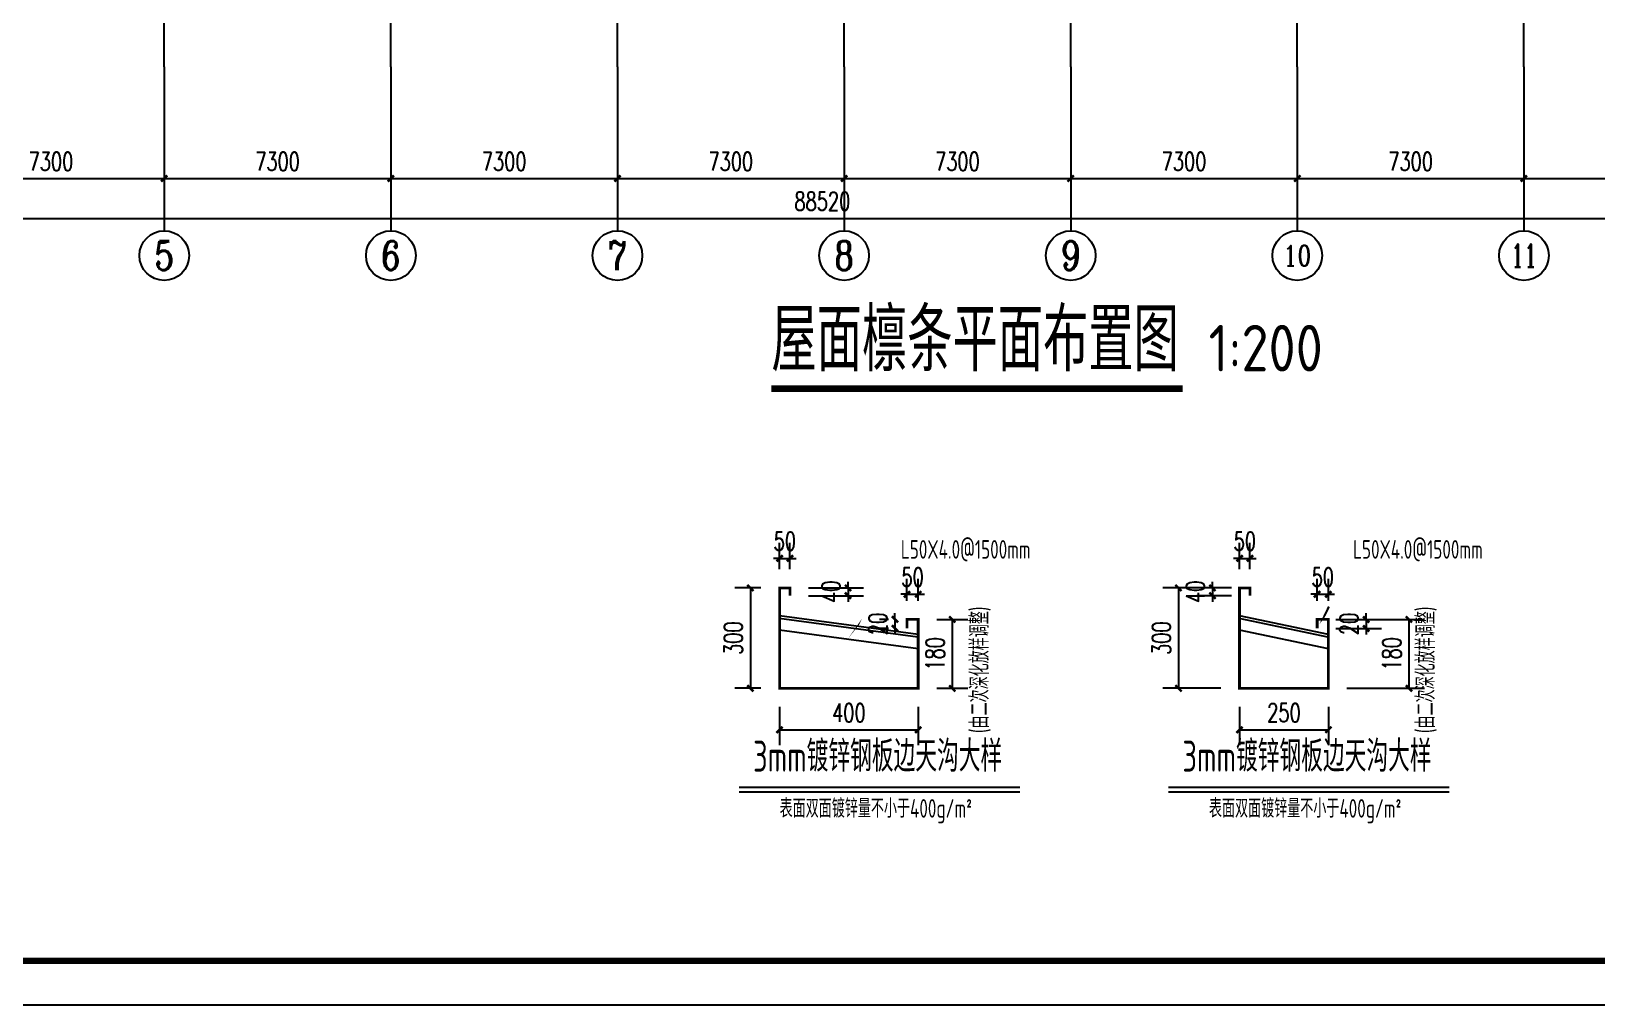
# Model space of a CAD drawing. Extents: x -89996 to 1006241, y -2176 to 440573.
# Drawn here: x 436230 to 486657, y -2176 to 29193 of the extents above; entities that cross this region are included whole.
import ezdxf
from ezdxf.enums import TextEntityAlignment as Align

# ---------------------------------------------------------------- set-up
doc = ezdxf.new("R2010")
doc.units = 0
doc.header["$LTSCALE"] = 1000
doc.header["$MEASUREMENT"] = 0
doc.linetypes.add('DOTE', pattern=[2.42, 2, -0.2, 0.02, -0.2])
for name, color, linetype in [('AXIS', 3, 'Continuous'), ('AXIS_TEXT', 7, 'Continuous'), ('DIM_SYMB', 3, 'Continuous'), ('DOTE', 1, 'DOTE'), ('PUB_TEXT', 7, 'Continuous'), ('PUB_TITLE', 4, 'Continuous'), ('TEXT', 7, 'Continuous'), ('THICK', 6, 'Continuous'), ('THIN', 7, 'Continuous'), ('WALL', 9, 'Continuous'), ('XG', 6, 'Continuous'), ('天沟', 2, 'Continuous')]:
    doc.layers.add(name, color=color, linetype=linetype)
doc.styles.add('_TCH_AXIS', font='COMPLEX', dxfattribs={"bigfont": 'GBCBIG'})
doc.styles.add('_TCH_DIM_T3', font='SIMPLEX', dxfattribs={"width": 0.705882, "bigfont": 'GBCBIG'})
doc.styles.add('COMPLEX', font='COMPLEX')
doc.styles.get("Standard").update_dxf_attribs({"font": 'gbenor.shx', "bigfont": 'gbcbig.shx'})
doc.styles.add('TSSD_Label', font='tssdeng.shx', dxfattribs={"width": 0.7, "bigfont": 'hztxt.shx'})
doc.dimstyles.new('_TCH_ARCH&&200', dxfattribs={"dimtxt": 595, "dimasz": 200, "dimexe": 500, "dimexo": 600, "dimgap": 252.5, "dimtad": 1, "dimdec": 0, "dimzin": 0, "dimdsep": 46, "dimtxsty": '_TCH_DIM_T3', "dimblk": 'ARCHTICK', "dimcen": 0.09, "dimclrt": 7, "dimazin": 2, "dimtfac": 1, "dimtdec": 0, "dimtix": 1, "dimtmove": 2, "dimatfit": 3, "dimfxl": 0, "dimtolj": 1, "dimtzin": 0, "dimarcsym": 0})
doc.dimstyles.new('TCH-200-1', dxfattribs={"dimtxt": 595, "dimasz": 200, "dimexe": 500, "dimexo": 600, "dimgap": 252.5, "dimtad": 1, "dimdec": 0, "dimzin": 0, "dimdsep": 46, "dimtxsty": '_TCH_DIM_T3', "dimblk": 'ARCHTICK', "dimcen": 0.09, "dimclrd": 3, "dimclre": 3, "dimclrt": 7, "dimazin": 2, "dimtfac": 1, "dimtdec": 0, "dimtix": 1, "dimtmove": 2, "dimatfit": 3, "dimfxl": 0, "dimtolj": 1, "dimtzin": 0, "dimarcsym": 0})

# ---------------------------------------------------------------- blocks, each defined once
blk = doc.blocks.new('_ArchTick')
at = {"color": 0, "linetype": 'ByBlock', "const_width": 0.4}
blk.add_lwpolyline([(-0.5, -0.5), (0.5, 0.5)], dxfattribs=at)
blk = doc.blocks.new('*D443')
at = {"layer": 'AXIS', "color": 3, "lineweight": -2, "transparency": 16777216}
for p, q in [((465401, 10240), (466396, 10240)), ((465896, 10240), (465896, 8019)), ((465401, 8019), (466396, 8019))]:
    blk.add_line(p, q, dxfattribs=at)
at = {"layer": 'Defpoints', "color": 0, "transparency": 16777216}
for p in [(464801, 10240), (464801, 8019), (465896, 8019)]:
    blk.add_point(p, dxfattribs=at)
at = {"layer": 'AXIS', "color": 3, "lineweight": -2, "transparency": 16777216, "xscale": 200, "yscale": 200, "zscale": 200}
for p, rotation in [((465896, 10240), 90), ((465896, 8019), 270)]:
    blk.add_blockref('_ArchTick', p, dxfattribs=dict(at, rotation=rotation))
at = {"layer": 'AXIS', "color": 7, "transparency": 16777216, "insert": (465346, 9129), "char_height": 595, "attachment_point": 5, "rotation": 90, "style": '_TCH_DIM_T3'}
blk.add_mtext('\\A1;180', dxfattribs=at)
blk = doc.blocks.new('*D444')
at = {"layer": 'AXIS', "color": 3, "lineweight": -2, "transparency": 16777216}
for p, q in [((461270, 11254), (463041, 11254)), ((462541, 11254), (462541, 11454)), ((462541, 11254), (462541, 11004)), ((461270, 11004), (463041, 11004)), ((462541, 11004), (462541, 10804))]:
    blk.add_line(p, q, dxfattribs=at)
at = {"layer": 'Defpoints', "color": 0, "transparency": 16777216}
for p in [(460670, 11254), (460670, 11004), (462541, 11004)]:
    blk.add_point(p, dxfattribs=at)
at = {"layer": 'AXIS', "color": 3, "lineweight": -2, "transparency": 16777216, "xscale": 200, "yscale": 200, "zscale": 200}
for p, rotation in [((462541, 11254), 270), ((462541, 11004), 90)]:
    blk.add_blockref('_ArchTick', p, dxfattribs=dict(at, rotation=rotation))
at = {"layer": 'AXIS', "color": 7, "transparency": 16777216, "insert": (461991, 11129), "char_height": 595, "attachment_point": 5, "rotation": 90, "style": '_TCH_DIM_T3'}
blk.add_mtext('\\A1;40', dxfattribs=at)
blk = doc.blocks.new('*D445')
at = {"layer": 'AXIS', "color": 3, "lineweight": -2, "transparency": 16777216}
for p, q in [((460335, 11854), (460335, 12708)), ((460670, 11854), (460670, 12708)), ((460335, 12208), (460135, 12208)), ((460335, 12208), (460670, 12208)), ((460670, 12208), (460870, 12208))]:
    blk.add_line(p, q, dxfattribs=at)
at = {"layer": 'Defpoints', "color": 0, "transparency": 16777216}
for p in [(460670, 12208), (460335, 11254), (460670, 11254)]:
    blk.add_point(p, dxfattribs=at)
at = {"layer": 'AXIS', "color": 3, "lineweight": -2, "transparency": 16777216, "xscale": 200, "yscale": 200, "zscale": 200}
blk.add_blockref('_ArchTick', (460335, 12208), dxfattribs=at)
at = {"layer": 'AXIS', "color": 3, "lineweight": -2, "transparency": 16777216, "xscale": 200, "yscale": 200, "zscale": 200, "rotation": 180}
blk.add_blockref('_ArchTick', (460670, 12208), dxfattribs=at)
at = {"layer": 'AXIS', "color": 7, "transparency": 16777216, "insert": (460503, 12758), "char_height": 595, "attachment_point": 5, "style": '_TCH_DIM_T3'}
blk.add_mtext('\\A1;50', dxfattribs=at)
blk = doc.blocks.new('*D446')
at = {"layer": 'AXIS', "color": 3, "lineweight": -2, "transparency": 16777216}
for p, q in [((459735, 11254), (458894, 11254)), ((459394, 11254), (459394, 8019)), ((459735, 8019), (458894, 8019))]:
    blk.add_line(p, q, dxfattribs=at)
at = {"layer": 'Defpoints', "color": 0, "transparency": 16777216}
for p in [(460335, 11254), (459394, 8019), (460335, 8019)]:
    blk.add_point(p, dxfattribs=at)
at = {"layer": 'AXIS', "color": 3, "lineweight": -2, "transparency": 16777216, "xscale": 200, "yscale": 200, "zscale": 200}
for p, rotation in [((459394, 11254), 90), ((459394, 8019), 270)]:
    blk.add_blockref('_ArchTick', p, dxfattribs=dict(at, rotation=rotation))
at = {"layer": 'AXIS', "color": 7, "transparency": 16777216, "insert": (458844, 9636), "char_height": 595, "attachment_point": 5, "rotation": 90, "style": '_TCH_DIM_T3'}
blk.add_mtext('\\A1;300', dxfattribs=at)
blk = doc.blocks.new('*D447')
at = {"layer": 'AXIS', "color": 3, "lineweight": -2, "transparency": 16777216}
for p, q in [((460335, 7419), (460335, 6183)), ((464801, 7419), (464801, 6183)), ((460335, 6683), (464801, 6683))]:
    blk.add_line(p, q, dxfattribs=at)
at = {"layer": 'Defpoints', "color": 0, "transparency": 16777216}
for p in [(460335, 8019), (464801, 8019), (464801, 6683)]:
    blk.add_point(p, dxfattribs=at)
at = {"layer": 'AXIS', "color": 3, "lineweight": -2, "transparency": 16777216, "xscale": 200, "yscale": 200, "zscale": 200, "rotation": 180}
blk.add_blockref('_ArchTick', (460335, 6683), dxfattribs=at)
at = {"layer": 'AXIS', "color": 3, "lineweight": -2, "transparency": 16777216, "xscale": 200, "yscale": 200, "zscale": 200}
blk.add_blockref('_ArchTick', (464801, 6683), dxfattribs=at)
at = {"layer": 'AXIS', "color": 7, "transparency": 16777216, "insert": (462568, 7233), "char_height": 595, "attachment_point": 5, "style": '_TCH_DIM_T3'}
blk.add_mtext('\\A1;400', dxfattribs=at)
blk = doc.blocks.new('*D448')
at = {"layer": 'AXIS', "color": 3, "lineweight": -2, "transparency": 16777216}
for p, q in [((464439, 10840), (464439, 11550)), ((464801, 10840), (464801, 11550)), ((464439, 11050), (464239, 11050)), ((464439, 11050), (464801, 11050)), ((464801, 11050), (465001, 11050))]:
    blk.add_line(p, q, dxfattribs=at)
at = {"layer": 'Defpoints', "color": 0, "transparency": 16777216}
for p in [(464801, 11050), (464439, 10240), (464801, 10240)]:
    blk.add_point(p, dxfattribs=at)
at = {"layer": 'AXIS', "color": 3, "lineweight": -2, "transparency": 16777216, "xscale": 200, "yscale": 200, "zscale": 200}
blk.add_blockref('_ArchTick', (464439, 11050), dxfattribs=at)
at = {"layer": 'AXIS', "color": 3, "lineweight": -2, "transparency": 16777216, "xscale": 200, "yscale": 200, "zscale": 200, "rotation": 180}
blk.add_blockref('_ArchTick', (464801, 11050), dxfattribs=at)
at = {"layer": 'AXIS', "color": 7, "transparency": 16777216, "insert": (464620, 11600), "char_height": 595, "attachment_point": 5, "style": '_TCH_DIM_T3'}
blk.add_mtext('\\A1;50', dxfattribs=at)
blk = doc.blocks.new('*D449')
at = {"layer": 'AXIS', "color": 3, "lineweight": -2, "transparency": 16777216}
for p, q in [((463839, 10240), (463553, 10240)), ((464053, 10240), (464053, 10440)), ((464053, 10240), (464053, 9950)), ((463839, 9950), (463553, 9950)), ((464053, 9950), (464053, 9750))]:
    blk.add_line(p, q, dxfattribs=at)
at = {"layer": 'Defpoints', "color": 0, "transparency": 16777216}
for p in [(464439, 10240), (464053, 9950), (464439, 9950)]:
    blk.add_point(p, dxfattribs=at)
at = {"layer": 'AXIS', "color": 3, "lineweight": -2, "transparency": 16777216, "xscale": 200, "yscale": 200, "zscale": 200}
for p, rotation in [((464053, 10240), 270), ((464053, 9950), 90)]:
    blk.add_blockref('_ArchTick', p, dxfattribs=dict(at, rotation=rotation))
at = {"layer": 'AXIS', "color": 7, "transparency": 16777216, "insert": (463503, 10095), "char_height": 595, "attachment_point": 5, "rotation": 90, "style": '_TCH_DIM_T3'}
blk.add_mtext('\\A1;20', dxfattribs=at)
blk = doc.blocks.new('*D746')
at = {"layer": 'Defpoints', "color": 0, "transparency": 16777216}
for p in [(417453, 29073), (505973, 29073), (505973, 23164)]:
    blk.add_point(p, dxfattribs=at)
at = {"layer": 'WALL', "color": 3, "lineweight": -2, "transparency": 16777216}
for p, q in [((417453, 28473), (417453, 22664)), ((505973, 28473), (505973, 22664)), ((417453, 23164), (505973, 23164))]:
    blk.add_line(p, q, dxfattribs=at)
at = {"layer": 'WALL', "color": 3, "lineweight": -2, "transparency": 16777216, "xscale": 200, "yscale": 200, "zscale": 200, "rotation": 180}
blk.add_blockref('_ArchTick', (417453, 23164), dxfattribs=at)
at = {"layer": 'WALL', "color": 3, "lineweight": -2, "transparency": 16777216, "xscale": 200, "yscale": 200, "zscale": 200}
blk.add_blockref('_ArchTick', (505973, 23164), dxfattribs=at)
at = {"layer": 'WALL', "color": 7, "transparency": 16777216, "insert": (461713, 23714), "char_height": 595, "attachment_point": 5, "style": '_TCH_DIM_T3'}
blk.add_mtext('\\A1;88520', dxfattribs=at)
blk = doc.blocks.new('_AXISO')
blk.add_circle((0, 0), 0.5)
at = {"layer": 'AXIS_TEXT', "style": 'COMPLEX', "width": 1.041667}
blk.add_attdef('A', text='', height=0.56, dxfattribs=at).set_placement((-0.25, -0.28), (0.25, -0.28), align=Align.FIT)
blk = doc.blocks.new('*D3048')
at = {"layer": 'AXIS', "color": 0, "lineweight": -2, "transparency": 16777216}
for p, q in [((24597, 6281), (24597, 2784)), ((31897, 6281), (31897, 2784)), ((24597, 3284), (31897, 3284))]:
    blk.add_line(p, q, dxfattribs=at)
at = {"layer": 'Defpoints', "color": 0, "transparency": 16777216}
for p in [(24597, 6881), (31897, 6881), (31897, 3284)]:
    blk.add_point(p, dxfattribs=at)
at = {"layer": 'AXIS', "color": 0, "lineweight": -2, "transparency": 16777216, "xscale": 200, "yscale": 200, "zscale": 200, "rotation": 180}
blk.add_blockref('_ArchTick', (24597, 3284), dxfattribs=at)
at = {"layer": 'AXIS', "color": 0, "lineweight": -2, "transparency": 16777216, "xscale": 200, "yscale": 200, "zscale": 200}
blk.add_blockref('_ArchTick', (31897, 3284), dxfattribs=at)
at = {"layer": 'AXIS', "color": 7, "transparency": 16777216, "insert": (28247, 3834), "char_height": 595, "attachment_point": 5, "style": '_TCH_DIM_T3'}
blk.add_mtext('\\A1;7300', dxfattribs=at)
blk = doc.blocks.new('*D3049')
at = {"layer": 'AXIS', "color": 0, "lineweight": -2, "transparency": 16777216}
for p, q in [((31897, 6281), (31897, 2784)), ((39197, 6281), (39197, 2784)), ((31897, 3284), (39197, 3284))]:
    blk.add_line(p, q, dxfattribs=at)
at = {"layer": 'Defpoints', "color": 0, "transparency": 16777216}
for p in [(31897, 6881), (39197, 6881), (39197, 3284)]:
    blk.add_point(p, dxfattribs=at)
at = {"layer": 'AXIS', "color": 0, "lineweight": -2, "transparency": 16777216, "xscale": 200, "yscale": 200, "zscale": 200, "rotation": 180}
blk.add_blockref('_ArchTick', (31897, 3284), dxfattribs=at)
at = {"layer": 'AXIS', "color": 0, "lineweight": -2, "transparency": 16777216, "xscale": 200, "yscale": 200, "zscale": 200}
blk.add_blockref('_ArchTick', (39197, 3284), dxfattribs=at)
at = {"layer": 'AXIS', "color": 7, "transparency": 16777216, "insert": (35547, 3834), "char_height": 595, "attachment_point": 5, "style": '_TCH_DIM_T3'}
blk.add_mtext('\\A1;7300', dxfattribs=at)
blk = doc.blocks.new('*D3050')
at = {"layer": 'AXIS', "color": 0, "lineweight": -2, "transparency": 16777216}
for p, q in [((39197, 6281), (39197, 2784)), ((46497, 6281), (46497, 2784)), ((39197, 3284), (46497, 3284))]:
    blk.add_line(p, q, dxfattribs=at)
at = {"layer": 'Defpoints', "color": 0, "transparency": 16777216}
for p in [(39197, 6881), (46497, 6881), (46497, 3284)]:
    blk.add_point(p, dxfattribs=at)
at = {"layer": 'AXIS', "color": 0, "lineweight": -2, "transparency": 16777216, "xscale": 200, "yscale": 200, "zscale": 200, "rotation": 180}
blk.add_blockref('_ArchTick', (39197, 3284), dxfattribs=at)
at = {"layer": 'AXIS', "color": 0, "lineweight": -2, "transparency": 16777216, "xscale": 200, "yscale": 200, "zscale": 200}
blk.add_blockref('_ArchTick', (46497, 3284), dxfattribs=at)
at = {"layer": 'AXIS', "color": 7, "transparency": 16777216, "insert": (42847, 3834), "char_height": 595, "attachment_point": 5, "style": '_TCH_DIM_T3'}
blk.add_mtext('\\A1;7300', dxfattribs=at)
blk = doc.blocks.new('*D3051')
at = {"layer": 'AXIS', "color": 0, "lineweight": -2, "transparency": 16777216}
for p, q in [((46497, 6281), (46497, 2784)), ((53797, 6281), (53797, 2784)), ((46497, 3284), (53797, 3284))]:
    blk.add_line(p, q, dxfattribs=at)
at = {"layer": 'Defpoints', "color": 0, "transparency": 16777216}
for p in [(46497, 6881), (53797, 6881), (53797, 3284)]:
    blk.add_point(p, dxfattribs=at)
at = {"layer": 'AXIS', "color": 0, "lineweight": -2, "transparency": 16777216, "xscale": 200, "yscale": 200, "zscale": 200, "rotation": 180}
blk.add_blockref('_ArchTick', (46497, 3284), dxfattribs=at)
at = {"layer": 'AXIS', "color": 0, "lineweight": -2, "transparency": 16777216, "xscale": 200, "yscale": 200, "zscale": 200}
blk.add_blockref('_ArchTick', (53797, 3284), dxfattribs=at)
at = {"layer": 'AXIS', "color": 7, "transparency": 16777216, "insert": (50147, 3834), "char_height": 595, "attachment_point": 5, "style": '_TCH_DIM_T3'}
blk.add_mtext('\\A1;7300', dxfattribs=at)
blk = doc.blocks.new('*D3052')
at = {"layer": 'AXIS', "color": 0, "lineweight": -2, "transparency": 16777216}
for p, q in [((53797, 6281), (53797, 2784)), ((61097, 6281), (61097, 2784)), ((53797, 3284), (61097, 3284))]:
    blk.add_line(p, q, dxfattribs=at)
at = {"layer": 'Defpoints', "color": 0, "transparency": 16777216}
for p in [(53797, 6881), (61097, 6881), (61097, 3284)]:
    blk.add_point(p, dxfattribs=at)
at = {"layer": 'AXIS', "color": 0, "lineweight": -2, "transparency": 16777216, "xscale": 200, "yscale": 200, "zscale": 200, "rotation": 180}
blk.add_blockref('_ArchTick', (53797, 3284), dxfattribs=at)
at = {"layer": 'AXIS', "color": 0, "lineweight": -2, "transparency": 16777216, "xscale": 200, "yscale": 200, "zscale": 200}
blk.add_blockref('_ArchTick', (61097, 3284), dxfattribs=at)
at = {"layer": 'AXIS', "color": 7, "transparency": 16777216, "insert": (57447, 3834), "char_height": 595, "attachment_point": 5, "style": '_TCH_DIM_T3'}
blk.add_mtext('\\A1;7300', dxfattribs=at)
blk = doc.blocks.new('*D3053')
at = {"layer": 'AXIS', "color": 0, "lineweight": -2, "transparency": 16777216}
for p, q in [((61097, 6281), (61097, 2784)), ((68397, 6281), (68397, 2784)), ((61097, 3284), (68397, 3284))]:
    blk.add_line(p, q, dxfattribs=at)
at = {"layer": 'Defpoints', "color": 0, "transparency": 16777216}
for p in [(61097, 6881), (68397, 6881), (68397, 3284)]:
    blk.add_point(p, dxfattribs=at)
at = {"layer": 'AXIS', "color": 0, "lineweight": -2, "transparency": 16777216, "xscale": 200, "yscale": 200, "zscale": 200, "rotation": 180}
blk.add_blockref('_ArchTick', (61097, 3284), dxfattribs=at)
at = {"layer": 'AXIS', "color": 0, "lineweight": -2, "transparency": 16777216, "xscale": 200, "yscale": 200, "zscale": 200}
blk.add_blockref('_ArchTick', (68397, 3284), dxfattribs=at)
at = {"layer": 'AXIS', "color": 7, "transparency": 16777216, "insert": (64747, 3834), "char_height": 595, "attachment_point": 5, "style": '_TCH_DIM_T3'}
blk.add_mtext('\\A1;7300', dxfattribs=at)
blk = doc.blocks.new('*D3054')
at = {"layer": 'AXIS', "color": 0, "lineweight": -2, "transparency": 16777216}
for p, q in [((68397, 6281), (68397, 2784)), ((75697, 6281), (75697, 2784)), ((68397, 3284), (75697, 3284))]:
    blk.add_line(p, q, dxfattribs=at)
at = {"layer": 'Defpoints', "color": 0, "transparency": 16777216}
for p in [(68397, 6881), (75697, 6881), (75697, 3284)]:
    blk.add_point(p, dxfattribs=at)
at = {"layer": 'AXIS', "color": 0, "lineweight": -2, "transparency": 16777216, "xscale": 200, "yscale": 200, "zscale": 200, "rotation": 180}
blk.add_blockref('_ArchTick', (68397, 3284), dxfattribs=at)
at = {"layer": 'AXIS', "color": 0, "lineweight": -2, "transparency": 16777216, "xscale": 200, "yscale": 200, "zscale": 200}
blk.add_blockref('_ArchTick', (75697, 3284), dxfattribs=at)
at = {"layer": 'AXIS', "color": 7, "transparency": 16777216, "insert": (72047, 3834), "char_height": 595, "attachment_point": 5, "style": '_TCH_DIM_T3'}
blk.add_mtext('\\A1;7300', dxfattribs=at)
blk = doc.blocks.new('*D3055')
at = {"layer": 'AXIS', "color": 0, "lineweight": -2, "transparency": 16777216}
for p, q in [((75697, 6281), (75697, 2784)), ((82997, 6281), (82997, 2784)), ((75697, 3284), (82997, 3284))]:
    blk.add_line(p, q, dxfattribs=at)
at = {"layer": 'Defpoints', "color": 0, "transparency": 16777216}
for p in [(75697, 6881), (82997, 6881), (82997, 3284)]:
    blk.add_point(p, dxfattribs=at)
at = {"layer": 'AXIS', "color": 0, "lineweight": -2, "transparency": 16777216, "xscale": 200, "yscale": 200, "zscale": 200, "rotation": 180}
blk.add_blockref('_ArchTick', (75697, 3284), dxfattribs=at)
at = {"layer": 'AXIS', "color": 0, "lineweight": -2, "transparency": 16777216, "xscale": 200, "yscale": 200, "zscale": 200}
blk.add_blockref('_ArchTick', (82997, 3284), dxfattribs=at)
at = {"layer": 'AXIS', "color": 7, "transparency": 16777216, "insert": (79347, 3834), "char_height": 595, "attachment_point": 5, "style": '_TCH_DIM_T3'}
blk.add_mtext('\\A1;7300', dxfattribs=at)
blk = doc.blocks.new('*D751')
at = {"layer": 'AXIS', "color": 3, "lineweight": -2, "transparency": 16777216}
for p, q in [((478613, 10240), (481110, 10240)), ((480610, 10240), (480610, 8019)), ((478613, 8019), (481110, 8019))]:
    blk.add_line(p, q, dxfattribs=at)
at = {"layer": 'Defpoints', "color": 0, "transparency": 16777216}
for p in [(478013, 10240), (478013, 8019), (480610, 8019)]:
    blk.add_point(p, dxfattribs=at)
at = {"layer": 'AXIS', "color": 3, "lineweight": -2, "transparency": 16777216, "xscale": 200, "yscale": 200, "zscale": 200}
for p, rotation in [((480610, 10240), 90), ((480610, 8019), 270)]:
    blk.add_blockref('_ArchTick', p, dxfattribs=dict(at, rotation=rotation))
at = {"layer": 'AXIS', "color": 7, "transparency": 16777216, "insert": (480060, 9129), "char_height": 595, "attachment_point": 5, "rotation": 90, "style": '_TCH_DIM_T3'}
blk.add_mtext('\\A1;180', dxfattribs=at)
blk = doc.blocks.new('*D752')
at = {"layer": 'AXIS', "color": 3, "lineweight": -2, "transparency": 16777216}
for p, q in [((474888, 11254), (473780, 11254)), ((474280, 11254), (474280, 11454)), ((474280, 11254), (474280, 11004)), ((474888, 11004), (473780, 11004)), ((474280, 11004), (474280, 10804))]:
    blk.add_line(p, q, dxfattribs=at)
at = {"layer": 'Defpoints', "color": 0, "transparency": 16777216}
for p in [(475488, 11254), (474280, 11004), (475488, 11004)]:
    blk.add_point(p, dxfattribs=at)
at = {"layer": 'AXIS', "color": 3, "lineweight": -2, "transparency": 16777216, "xscale": 200, "yscale": 200, "zscale": 200}
for p, rotation in [((474280, 11254), 270), ((474280, 11004), 90)]:
    blk.add_blockref('_ArchTick', p, dxfattribs=dict(at, rotation=rotation))
at = {"layer": 'AXIS', "color": 7, "transparency": 16777216, "insert": (473730, 11129), "char_height": 595, "attachment_point": 5, "rotation": 90, "style": '_TCH_DIM_T3'}
blk.add_mtext('\\A1;40', dxfattribs=at)
blk = doc.blocks.new('*D753')
at = {"layer": 'AXIS', "color": 3, "lineweight": -2, "transparency": 16777216}
for p, q in [((475153, 11854), (475153, 12708)), ((475488, 11854), (475488, 12708)), ((475153, 12208), (474953, 12208)), ((475153, 12208), (475488, 12208)), ((475488, 12208), (475688, 12208))]:
    blk.add_line(p, q, dxfattribs=at)
at = {"layer": 'Defpoints', "color": 0, "transparency": 16777216}
for p in [(475488, 12208), (475153, 11254), (475488, 11254)]:
    blk.add_point(p, dxfattribs=at)
at = {"layer": 'AXIS', "color": 3, "lineweight": -2, "transparency": 16777216, "xscale": 200, "yscale": 200, "zscale": 200}
blk.add_blockref('_ArchTick', (475153, 12208), dxfattribs=at)
at = {"layer": 'AXIS', "color": 3, "lineweight": -2, "transparency": 16777216, "xscale": 200, "yscale": 200, "zscale": 200, "rotation": 180}
blk.add_blockref('_ArchTick', (475488, 12208), dxfattribs=at)
at = {"layer": 'AXIS', "color": 7, "transparency": 16777216, "insert": (475321, 12758), "char_height": 595, "attachment_point": 5, "style": '_TCH_DIM_T3'}
blk.add_mtext('\\A1;50', dxfattribs=at)
blk = doc.blocks.new('*D754')
at = {"layer": 'AXIS', "color": 3, "lineweight": -2, "transparency": 16777216}
for p, q in [((474553, 11254), (472685, 11254)), ((473185, 11254), (473185, 8019)), ((474553, 8019), (472685, 8019))]:
    blk.add_line(p, q, dxfattribs=at)
at = {"layer": 'Defpoints', "color": 0, "transparency": 16777216}
for p in [(475153, 11254), (473185, 8019), (475153, 8019)]:
    blk.add_point(p, dxfattribs=at)
at = {"layer": 'AXIS', "color": 3, "lineweight": -2, "transparency": 16777216, "xscale": 200, "yscale": 200, "zscale": 200}
for p, rotation in [((473185, 11254), 90), ((473185, 8019), 270)]:
    blk.add_blockref('_ArchTick', p, dxfattribs=dict(at, rotation=rotation))
at = {"layer": 'AXIS', "color": 7, "transparency": 16777216, "insert": (472635, 9636), "char_height": 595, "attachment_point": 5, "rotation": 90, "style": '_TCH_DIM_T3'}
blk.add_mtext('\\A1;300', dxfattribs=at)
blk = doc.blocks.new('*D755')
at = {"layer": 'AXIS', "color": 3, "lineweight": -2, "transparency": 16777216}
for p, q in [((475153, 7419), (475153, 6183)), ((478013, 7419), (478013, 6183)), ((475153, 6683), (478013, 6683))]:
    blk.add_line(p, q, dxfattribs=at)
at = {"layer": 'Defpoints', "color": 0, "transparency": 16777216}
for p in [(475153, 8019), (478013, 8019), (478013, 6683)]:
    blk.add_point(p, dxfattribs=at)
at = {"layer": 'AXIS', "color": 3, "lineweight": -2, "transparency": 16777216, "xscale": 200, "yscale": 200, "zscale": 200, "rotation": 180}
blk.add_blockref('_ArchTick', (475153, 6683), dxfattribs=at)
at = {"layer": 'AXIS', "color": 3, "lineweight": -2, "transparency": 16777216, "xscale": 200, "yscale": 200, "zscale": 200}
blk.add_blockref('_ArchTick', (478013, 6683), dxfattribs=at)
at = {"layer": 'AXIS', "color": 7, "transparency": 16777216, "insert": (476583, 7233), "char_height": 595, "attachment_point": 5, "style": '_TCH_DIM_T3'}
blk.add_mtext('\\A1;250', dxfattribs=at)
blk = doc.blocks.new('*D756')
at = {"layer": 'AXIS', "color": 3, "lineweight": -2, "transparency": 16777216}
for p, q in [((477651, 10840), (477651, 11550)), ((478013, 10840), (478013, 11550)), ((477651, 11050), (477451, 11050)), ((477651, 11050), (478013, 11050)), ((478013, 11050), (478213, 11050))]:
    blk.add_line(p, q, dxfattribs=at)
at = {"layer": 'Defpoints', "color": 0, "transparency": 16777216}
for p in [(478013, 11050), (477651, 10240), (478013, 10240)]:
    blk.add_point(p, dxfattribs=at)
at = {"layer": 'AXIS', "color": 3, "lineweight": -2, "transparency": 16777216, "xscale": 200, "yscale": 200, "zscale": 200}
blk.add_blockref('_ArchTick', (477651, 11050), dxfattribs=at)
at = {"layer": 'AXIS', "color": 3, "lineweight": -2, "transparency": 16777216, "xscale": 200, "yscale": 200, "zscale": 200, "rotation": 180}
blk.add_blockref('_ArchTick', (478013, 11050), dxfattribs=at)
at = {"layer": 'AXIS', "color": 7, "transparency": 16777216, "insert": (477832, 11600), "char_height": 595, "attachment_point": 5, "style": '_TCH_DIM_T3'}
blk.add_mtext('\\A1;50', dxfattribs=at)
blk = doc.blocks.new('*D757')
at = {"layer": 'AXIS', "color": 3, "lineweight": -2, "transparency": 16777216}
for p, q in [((478251, 10240), (479730, 10240)), ((479230, 10240), (479230, 10440)), ((479230, 10240), (479230, 9950)), ((478251, 9950), (479730, 9950)), ((479230, 9950), (479230, 9750))]:
    blk.add_line(p, q, dxfattribs=at)
at = {"layer": 'Defpoints', "color": 0, "transparency": 16777216}
for p in [(477651, 10240), (477651, 9950), (479230, 9950)]:
    blk.add_point(p, dxfattribs=at)
at = {"layer": 'AXIS', "color": 3, "lineweight": -2, "transparency": 16777216, "xscale": 200, "yscale": 200, "zscale": 200}
for p, rotation in [((479230, 10240), 270), ((479230, 9950), 90)]:
    blk.add_blockref('_ArchTick', p, dxfattribs=dict(at, rotation=rotation))
at = {"layer": 'AXIS', "color": 7, "transparency": 16777216, "insert": (478680, 10095), "char_height": 595, "attachment_point": 5, "rotation": 90, "style": '_TCH_DIM_T3'}
blk.add_mtext('\\A1;20', dxfattribs=at)
blk = doc.blocks.new('A$C39280D4C')
at = {"layer": 'AXIS'}
for p, q in [((31897.4, 6881), (31897.4, 1600)), ((39197.4, 6881), (39197.4, 1600)), ((46497.4, 6881), (46497.4, 1600)), ((53797.4, 6881), (53797.4, 1600)), ((61097.4, 6881), (61097.4, 1600)), ((68397.4, 6881), (68397.4, 1600)), ((75697.4, 6881), (75697.4, 1600))]:
    blk.add_line(p, q, dxfattribs=at)
at = {"layer": 'DOTE'}
for p, q in [((31897.4, 6881), (31897.4, 48734.6)), ((39197.4, 6881), (39197.4, 48734.6)), ((46497.4, 6881), (46497.4, 48734.6)), ((53797.4, 6881), (53797.4, 48734.6)), ((61097.4, 6881), (61097.4, 48734.6)), ((68397.4, 6881), (68397.4, 48734.6)), ((75697.4, 6881), (75697.4, 48734.6))]:
    blk.add_line(p, q, dxfattribs=at)
at = {"layer": 'AXIS'}
ref = blk.add_blockref('_AXISO', (31897.4, 800), dxfattribs=dict(at, xscale=1600, yscale=1600, zscale=1600))
ref.add_attrib('A', '5', dxfattribs={"layer": 'AXIS_TEXT', "height": 931.9, "style": '_TCH_AXIS'}).set_placement((31586.8, 334.1), (32208.1, 334.1), align=Align.FIT)
ref = blk.add_blockref('_AXISO', (39197.4, 800), dxfattribs=dict(at, xscale=1600, yscale=1600, zscale=1600))
ref.add_attrib('A', '6', dxfattribs={"layer": 'AXIS_TEXT', "height": 931.9, "style": '_TCH_AXIS'}).set_placement((38886.8, 334.1), (39508.1, 334.1), align=Align.FIT)
ref = blk.add_blockref('_AXISO', (46497.4, 800), dxfattribs=dict(at, xscale=1600, yscale=1600, zscale=1600))
ref.add_attrib('A', '7', dxfattribs={"layer": 'AXIS_TEXT', "height": 931.9, "style": '_TCH_AXIS'}).set_placement((46186.8, 334.1), (46808.1, 334.1), align=Align.FIT)
ref = blk.add_blockref('_AXISO', (53797.4, 800), dxfattribs=dict(at, xscale=1600, yscale=1600, zscale=1600))
ref.add_attrib('A', '8', dxfattribs={"layer": 'AXIS_TEXT', "height": 931.9, "style": '_TCH_AXIS'}).set_placement((53486.8, 334.1), (54108.1, 334.1), align=Align.FIT)
ref = blk.add_blockref('_AXISO', (61097.4, 800), dxfattribs=dict(at, xscale=1600, yscale=1600, zscale=1600))
ref.add_attrib('A', '9', dxfattribs={"layer": 'AXIS_TEXT', "height": 931.9, "style": '_TCH_AXIS'}).set_placement((60786.8, 334.1), (61408.1, 334.1), align=Align.FIT)
ref = blk.add_blockref('_AXISO', (68397.4, 800), dxfattribs=dict(at, xscale=1600, yscale=1600, zscale=1600))
ref.add_attrib('A', '10', dxfattribs={"layer": 'AXIS_TEXT', "height": 656.89, "style": '_TCH_AXIS'}).set_placement((67943.9, 471.6), (68851, 471.6), align=Align.FIT)
ref = blk.add_blockref('_AXISO', (75697.4, 800), dxfattribs=dict(at, xscale=1600, yscale=1600, zscale=1600))
ref.add_attrib('A', '11', dxfattribs={"layer": 'AXIS_TEXT', "height": 737.53, "style": '_TCH_AXIS'}).set_placement((75276, 431.2), (76118.9, 431.2), align=Align.FIT)
for p1, p2, picture, middle in [((24597.4, 6881), (31897.4, 6881), '*D3048', (28247.4, 3834.1)), ((31897.4, 6881), (39197.4, 6881), '*D3049', (35547.4, 3834.1)), ((39197.4, 6881), (46497.4, 6881), '*D3050', (42847.4, 3834.1)), ((46497.4, 6881), (53797.4, 6881), '*D3051', (50147.4, 3834.1)), ((53797.4, 6881), (61097.4, 6881), '*D3052', (57447.4, 3834.1)), ((61097.4, 6881), (68397.4, 6881), '*D3053', (64747.4, 3834.1)), ((68397.4, 6881), (75697.4, 6881), '*D3054', (72047.4, 3834.1)), ((75697.4, 6881), (82997.4, 6881), '*D3055', (79347.4, 3834.1))]:
    dim = blk.add_aligned_dim(p1=p1, p2=p2, distance=-3596.9, dimstyle='_TCH_ARCH&&200', dxfattribs=at)
    dim.commit()
    dim.dimension.update_dxf_attribs({"geometry": picture, "text_midpoint": middle})

msp = doc.modelspace()

# ---------------------------------------------------------------- linework, layer by layer
at = {"layer": 'AXIS'}
for points in [[(462903.48, 10080.95, 0, 144.83, 0), (463244.71, 10632.93, 0, 0, 0), (464193.64, 11999.67, 0, 0, 0), (468726.37, 11999.67, 0, 0, 0)], [(477721.43, 10080.95, 0, 144.83, 0), (478062.66, 10632.93, 0, 0, 0), (478759.95, 11999.67, 0, 0, 0), (483292.69, 11999.67, 0, 0, 0)]]:
    msp.add_lwpolyline(points, format="xyseb", dxfattribs=at)
at = {"layer": 'DIM_SYMB', "const_width": 210}
msp.add_lwpolyline([(460072.87, 17677.75), (473316.28, 17677.75)], dxfattribs=at)
at = {"layer": 'PUB_TITLE'}
msp.add_lwpolyline([(399293.13, -2176.39), (547893.13, -2176.39), (547893.13, 81823.61), (399293.13, 81823.61)], close=True, dxfattribs=at)
at = {"layer": 'PUB_TITLE', "const_width": 212.12}
msp.add_lwpolyline([(402828.49, -762.25), (402828.49, 80409.47), (546478.99, 80409.47), (546478.99, -762.25)], close=True, dxfattribs=at)
at = {"layer": 'THICK', "const_width": 72.41}
for points in [[(459029.28, 4829.93), (468075.93, 4829.93)], [(472860.51, 4829.93), (481907.16, 4829.93)]]:
    msp.add_lwpolyline(points, dxfattribs=at)
at = {"layer": 'THIN'}
for points in [[(459029.28, 4685.1), (468075.93, 4685.1)], [(472860.51, 4685.1), (481907.16, 4685.1)]]:
    msp.add_lwpolyline(points, dxfattribs=at)
at = {"layer": 'XG'}
for p, q in [((464784.51, 9663.77), (460318.35, 10269.1)), ((464801.04, 9752.76), (460334.88, 10358.1)), ((477996.26, 9663.77), (475136.3, 10269.1)), ((478012.79, 9752.76), (475152.83, 10358.1)), ((464801.04, 9292.44), (460334.88, 9897.77)), ((478012.79, 9292.44), (475152.83, 9897.77))]:
    msp.add_line(p, q, dxfattribs=at)
at = {"layer": '天沟', "const_width": 90.52}
for points in [[(460670.36, 11004.06), (460670.36, 11253.8), (460334.88, 11253.8), (460334.88, 8018.77), (464801.04, 8018.77), (464801.04, 10240.01), (464438.97, 10240.01), (464438.97, 9950.36)], [(475488.31, 11004.06), (475488.31, 11253.8), (475152.83, 11253.8), (475152.83, 8018.77), (478012.79, 8018.77), (478012.79, 10240.01), (477650.72, 10240.01), (477650.72, 9950.36)]]:
    msp.add_lwpolyline(points, dxfattribs=at)

# ---------------------------------------------------------------- block references
msp.add_blockref('A$C39280D4C', (408615.79, 21164.79))

# ---------------------------------------------------------------- texts
at = {"layer": 'PUB_TEXT'}
for s, height, p in [('屋面檩条平面布置图', 2025.532, (460072.87, 18231.79)), ('1:200', 1500, (474156.28, 18231.79))]:
    msp.add_text(s, height=height, dxfattribs=at).set_placement(p)
at = {"layer": 'TEXT', "style": 'TSSD_Label', "width": 0.7}
for s, p in [('L50X4.0@1500mm', (464241.35, 12196.36)), ('L50X4.0@1500mm', (478807.67, 12196.36)), ('表面双面镀锌量不小于400g/m%%1402%%141', (460336.43, 3849.96)), ('表面双面镀锌量不小于400g/m%%1402%%141', (474167.66, 3849.96))]:
    msp.add_text(s, height=599.9998, dxfattribs=at).set_placement(p)
for p in [(467076.08, 6575.09), (481445.36, 6575.09)]:
    msp.add_text('(由二次深化放样调整)', height=599.9998, rotation=90, dxfattribs=at).set_placement(p)
for p in [(459481.18, 5032.69), (473312.41, 5032.69)]:
    msp.add_text('3mm镀锌钢板边天沟大样', height=1000, dxfattribs=at).set_placement(p, align=Align.BOTTOM_LEFT)

# ---------------------------------------------------------------- dimensions: what is measured, and where the dimension line sits
at = {"layer": 'AXIS'}
for base, p1, p2, angle, text, picture, middle in [((460670.36, 12208.24), (460334.88, 11253.8), (460670.36, 11253.8), 180, '50', '*D445', (460502.62, 12758.24)), ((475488.31, 12208.24), (475152.83, 11253.8), (475488.31, 11253.8), 180, '50', '*D753', (475320.57, 12758.24)), ((459393.77, 8018.77), (460334.88, 11253.8), (460334.88, 8018.77), 90, '300', '*D446', (458843.77, 9636.29)), ((462540.64, 11004.06), (460670.36, 11253.8), (460670.36, 11004.06), 90, '40', '*D444', (461990.64, 11128.93)), ((473185.3, 8018.77), (475152.83, 11253.8), (475152.83, 8018.77), 90, '300', '*D754', (472635.3, 9636.29)), ((474280.12, 11004.06), (475488.31, 11253.8), (475488.31, 11004.06), 90, '40', '*D752', (473730.12, 11128.93)), ((464052.66, 9950.36), (464438.97, 10240.01), (464438.97, 9950.36), 90, '20', '*D449', (463502.66, 10095.18)), ((479229.9, 9950.36), (477650.72, 10240.01), (477650.72, 9950.36), 90, '20', '*D757', (478679.9, 10095.18))]:
    dim = msp.add_linear_dim(base=base, p1=p1, p2=p2, angle=angle, text=text, dimstyle='TCH-200-1', dxfattribs=at)
    dim.commit()
    dim.dimension.update_dxf_attribs({"geometry": picture, "text_midpoint": middle})
for base, p1, p2, text, picture, middle in [((464801.04, 11050.31), (464438.97, 10240.01), (464801.04, 10240.01), '50', '*D448', (464620.01, 11600.31)), ((478012.79, 11050.31), (477650.72, 10240.01), (478012.79, 10240.01), '50', '*D756', (477831.75, 11600.31)), ((464801.04, 6682.6), (460334.88, 8018.77), (464801.04, 8018.77), '400', '*D447', (462567.96, 7232.6)), ((478012.79, 6682.6), (475152.83, 8018.77), (478012.79, 8018.77), '250', '*D755', (476582.81, 7232.6))]:
    dim = msp.add_linear_dim(base=base, p1=p1, p2=p2, text=text, dimstyle='TCH-200-1', dxfattribs=at)
    dim.commit()
    dim.dimension.update_dxf_attribs({"geometry": picture, "text_midpoint": middle})
for p1, p2, distance, picture, middle in [((464801.04, 10240.01), (464801.04, 8018.77), 1094.72, '*D443', (465345.76, 9129.39)), ((478012.79, 10240.01), (478012.79, 8018.77), 2597.06, '*D751', (480059.85, 9129.39))]:
    dim = msp.add_aligned_dim(p1=p1, p2=p2, distance=distance, text='180', dimstyle='TCH-200-1', dxfattribs=at)
    dim.commit()
    dim.dimension.update_dxf_attribs({"geometry": picture, "text_midpoint": middle})
at = {"layer": 'WALL'}
dim = msp.add_linear_dim(base=(505973.21, 23164.04), p1=(417453.21, 29072.58), p2=(505973.21, 29072.58), dimstyle='TCH-200-1', dxfattribs=at)
dim.commit()
dim.dimension.update_dxf_attribs({"geometry": '*D746', "text_midpoint": (461713.21, 23714.04)})

doc.saveas('drawing.dxf')
